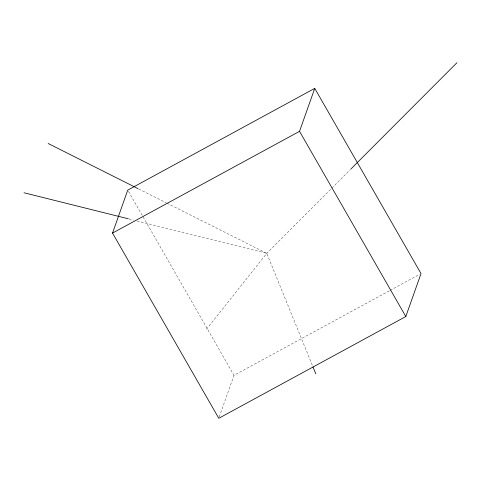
<?xml version="1.0" encoding="UTF-8"?>
<svg xmlns="http://www.w3.org/2000/svg" width="481" height="481" viewBox="0 0 481 481"><rect width="100%" height="100%" fill="white"/><g stroke="black" fill="none" stroke-linecap="round" stroke-linejoin="round"><path stroke-width="0.36" stroke-dasharray="2.4 1.8" d="M219.294 416.877L234.006 375.33L389.412 290.777M206.469 329.263L266.775 253.331L350.475 169.438M390.073 290.422L419.703 274.296M129.01 218.963L133.387 220.057M137.031 220.965L266.775 253.331L312.71 366.251M138.696 188.979L166.192 202.79M166.859 203.126L266.775 253.331M128.481 191.426L234.006 375.33"/><path stroke-width="0.72" d="M112.524 233.081L127.736 190.127L314.748 88.378L421.019 273.581L405.814 316.534L218.795 418.29L112.524 233.081L299.537 131.331L314.748 88.378M351.004 168.909L456.95 62.71M24.05 192.779L128.283 218.783M48.172 143.494L138.023 188.642M299.537 131.331L405.814 316.534M312.993 366.943L315.807 373.869"/></g></svg>
